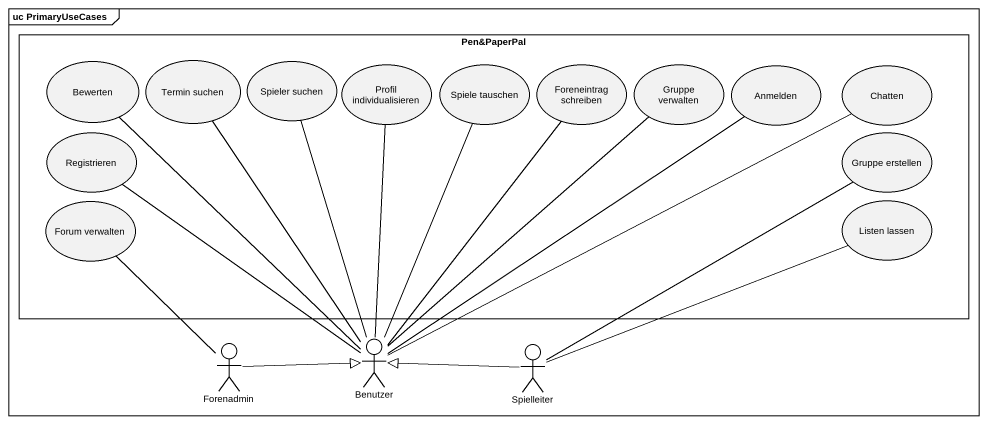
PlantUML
@startuml
mainframe uc PrimaryUseCases
rectangle "Pen&PaperPal" as Pen_PaperPal {
  usecase Bewerten
  usecase "Termin suchen" as Termin_suchen
  usecase "Spieler suchen" as Spieler_suchen
  usecase "Profil individualisieren" as Profil_individualisieren
  usecase "Spiele tauschen" as Spiele_tauschen
  usecase "Foreneintrag schreiben" as Foreneintrag_schreiben
  usecase "Gruppe verwalten" as Gruppe_verwalten
  usecase Anmelden
  usecase Chatten
  usecase Registrieren
  usecase "Gruppe erstellen" as Gruppe_erstellen
  usecase "Forum verwalten" as Forum_verwalten
  usecase "Listen lassen" as Listen_lassen
}
actor Forenadmin
actor Benutzer
actor Spielleiter
Listen_lassen -left- Spielleiter
Forenadmin -up- Forum_verwalten
Forenadmin -right-|> Benutzer
Benutzer -up- Bewerten
Benutzer -up- Termin_suchen
Benutzer -up- Spieler_suchen
Benutzer -up- Profil_individualisieren
Benutzer -up- Spiele_tauschen
Benutzer -up- Foreneintrag_schreiben
Benutzer -up- Gruppe_verwalten
Benutzer -up- Anmelden
Benutzer -right- Chatten
Benutzer -up- Registrieren
Spielleiter -up- Gruppe_erstellen
Spielleiter -left-|> Benutzer
@enduml
